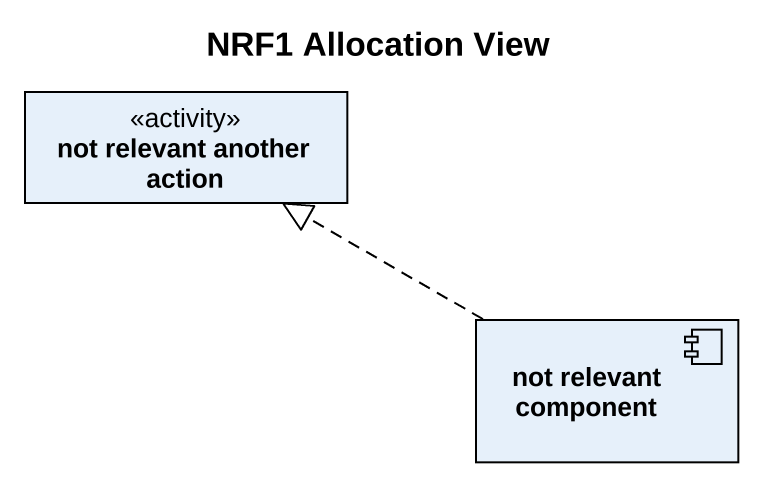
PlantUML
@startuml
title NRF1 Allocation View
allowmixing
hide circle
hide empty members
class "not relevant another action" as not_relevant_another_action <<activity>>
component "not relevant component" as not_relevant_component
not_relevant_component .left.|> not_relevant_another_action
@enduml
